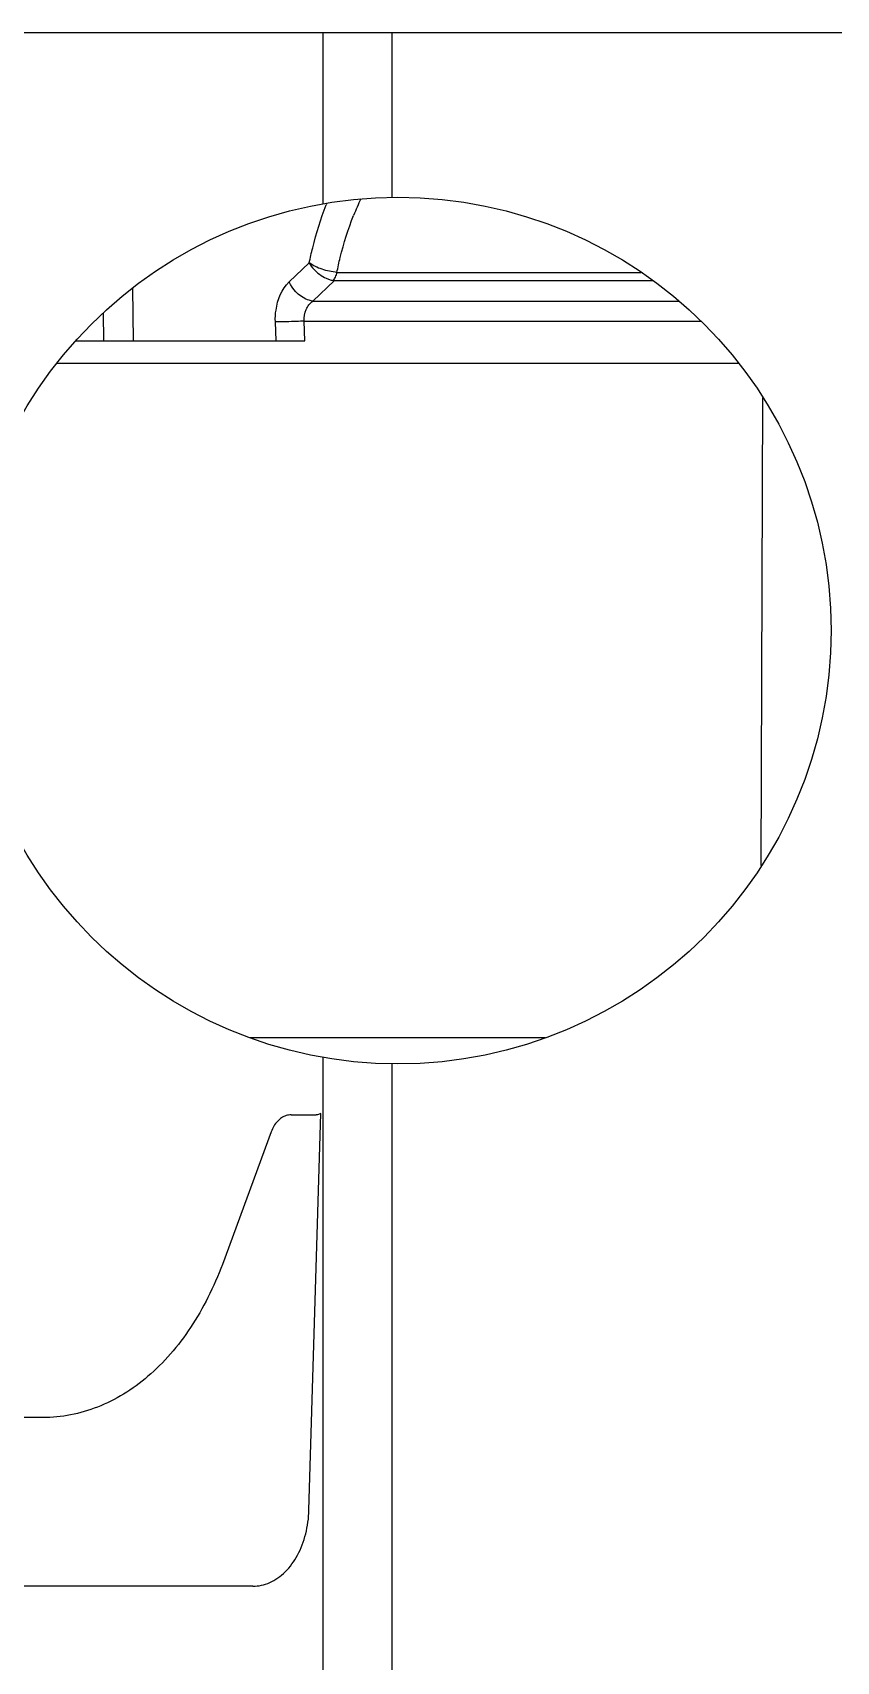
# Model space of a CAD drawing. Header units: millimetres. Extents: x -6 to 705, y -10 to 538.
# Drawn here: x 600.85 to 610.87, y 320.63 to 340.93 of the extents above; entities that cross this region are included whole.
import ezdxf

# ---------------------------------------------------------------- set-up
doc = ezdxf.new("R2010")
doc.units = ezdxf.units.MM
doc.layers.add('06___PRT_ALL_SURFS', color=7, linetype='Continuous')

msp = doc.modelspace()

# ---------------------------------------------------------------- linework, layer by layer
at = {"color": 0, "linetype": 'Continuous', "lineweight": -3}
for p, q in [((598.188, 340.932), (610.934, 340.932)), ((604.465, 340.932), (604.465, 338.798)), ((605.33, 338.879), (605.33, 340.932)), ((604.046, 337.825), (604.297, 338.061)), ((602.096, 337.747), (602.103, 337.092)), ((604.342, 337.586), (604.612, 337.841)), ((604.612, 337.841), (608.573, 337.841)), ((604.642, 337.943), (608.433, 337.943)), ((604.342, 337.586), (608.899, 337.586)), ((601.73, 337.437), (601.734, 337.092)), ((604.244, 337.092), (604.235, 337.337)), ((604.235, 337.337), (609.178, 337.337)), ((603.884, 337.092), (603.875, 337.326)), ((601.391, 337.092), (604.244, 337.092)), ((601.151, 336.812), (609.643, 336.812)), ((609.931, 330.551), (609.95, 336.379)), ((603.557, 328.409), (607.239, 328.409)), ((604.465, 328.161), (604.465, 297.646)), ((605.33, 297.201), (605.33, 328.08)), ((604.07, 327.446), (604.382, 327.446)), ((604.293, 322.519), (604.441, 327.464)), ((603.822, 327.234), (603.214, 325.583)), ((600.98, 323.673), (599.802, 323.673)), ((603.594, 321.572), (597.584, 321.572))]:
    msp.add_line(p, q, dxfattribs=at)
msp.add_circle((605.4, 333.48), 5.4, dxfattribs=at)
for centre, radius, start, end in [((608.418, 337.279), 4.19, 158.6145, 158.9523), ((608.281, 337.294), 3.69, 154.8507, 158.3883)]:
    msp.add_arc(centre, radius, start, end, dxfattribs=at)
for points, knots in [([(604.297, 338.061), (604.31, 338.124), (604.366, 338.369), (604.44, 338.61), (604.508, 338.784)], [0, 0, 0, 0, 0.255014, 1, 1, 1, 1]), ([(604.642, 337.943), (604.654, 338.005), (604.708, 338.246), (604.783, 338.482), (604.85, 338.653)], [0, 0, 0, 0, 0.255348, 1, 1, 1, 1]), ([(604.642, 337.944), (604.579, 337.948), (604.458, 337.976), (604.345, 338.026), (604.297, 338.061)], [0, 0, 0, 0, 0.51721, 1, 1, 1, 1]), ([(604.297, 338.061), (604.328, 338.006), (604.396, 337.934), (604.491, 337.876), (604.548, 337.854), (604.577, 337.846), (604.591, 337.844)], [0, 0, 0, 0, 0.506582, 0.763343, 0.88508, 1, 1, 1, 1]), ([(603.875, 337.326), (603.873, 337.376), (603.882, 337.553), (603.953, 337.736), (604.046, 337.825)], [0, 0, 0, 0, 0.277174, 1, 1, 1, 1]), ([(604.342, 337.586), (604.312, 337.59), (604.187, 337.63), (604.087, 337.734), (604.046, 337.825)], [0, 0, 0, 0, 0.230702, 1, 1, 1, 1]), ([(604.642, 337.943), (604.637, 337.923), (604.621, 337.888), (604.603, 337.853), (604.59, 337.841)], [0, 0, 0, 0, 0.540023, 1, 1, 1, 1]), ([(604.235, 337.337), (604.232, 337.385), (604.245, 337.482), (604.306, 337.56), (604.342, 337.586)], [0, 0, 0, 0, 0.524057, 1, 1, 1, 1]), ([(604.235, 337.337), (604.204, 337.335), (604.084, 337.329), (603.964, 337.326), (603.875, 337.326)], [0, 0, 0, 0, 0.25895, 1, 1, 1, 1]), ([(604.07, 327.446), (604.05, 327.446), (604.008, 327.439), (603.949, 327.411), (603.897, 327.365), (603.853, 327.305), (603.831, 327.259), (603.822, 327.234)], [0, 0, 0, 0, 0.177124, 0.361516, 0.55892, 0.7719, 1, 1, 1, 1]), ([(604.441, 327.464), (604.435, 327.46), (604.422, 327.454), (604.402, 327.447), (604.388, 327.446), (604.382, 327.446)], [0, 0, 0, 0, 0.343224, 0.674645, 1, 1, 1, 1]), ([(603.214, 325.583), (603.162, 325.443), (603.045, 325.172), (602.829, 324.796), (602.579, 324.465), (602.298, 324.184), (601.992, 323.96), (601.666, 323.796), (601.327, 323.696), (601.094, 323.673), (600.98, 323.673)], [0, 0, 0, 0, 0.143834, 0.282412, 0.414971, 0.541406, 0.662057, 0.777766, 0.889893, 1, 1, 1, 1]), ([(603.594, 321.572), (603.666, 321.572), (603.817, 321.606), (604.012, 321.747), (604.165, 321.961), (604.264, 322.226), (604.291, 322.42), (604.293, 322.519)], [0, 0, 0, 0, 0.166738, 0.348226, 0.548422, 0.769091, 1, 1, 1, 1])]:
    msp.add_open_spline(points, degree=3, knots=knots, dxfattribs=at)
at = {"layer": '06___PRT_ALL_SURFS', "color": 0, "linetype": 'Continuous', "lineweight": -3}
msp.add_line((601.151, 336.812), (609.643, 336.812), dxfattribs=at)

doc.saveas('drawing.dxf')
